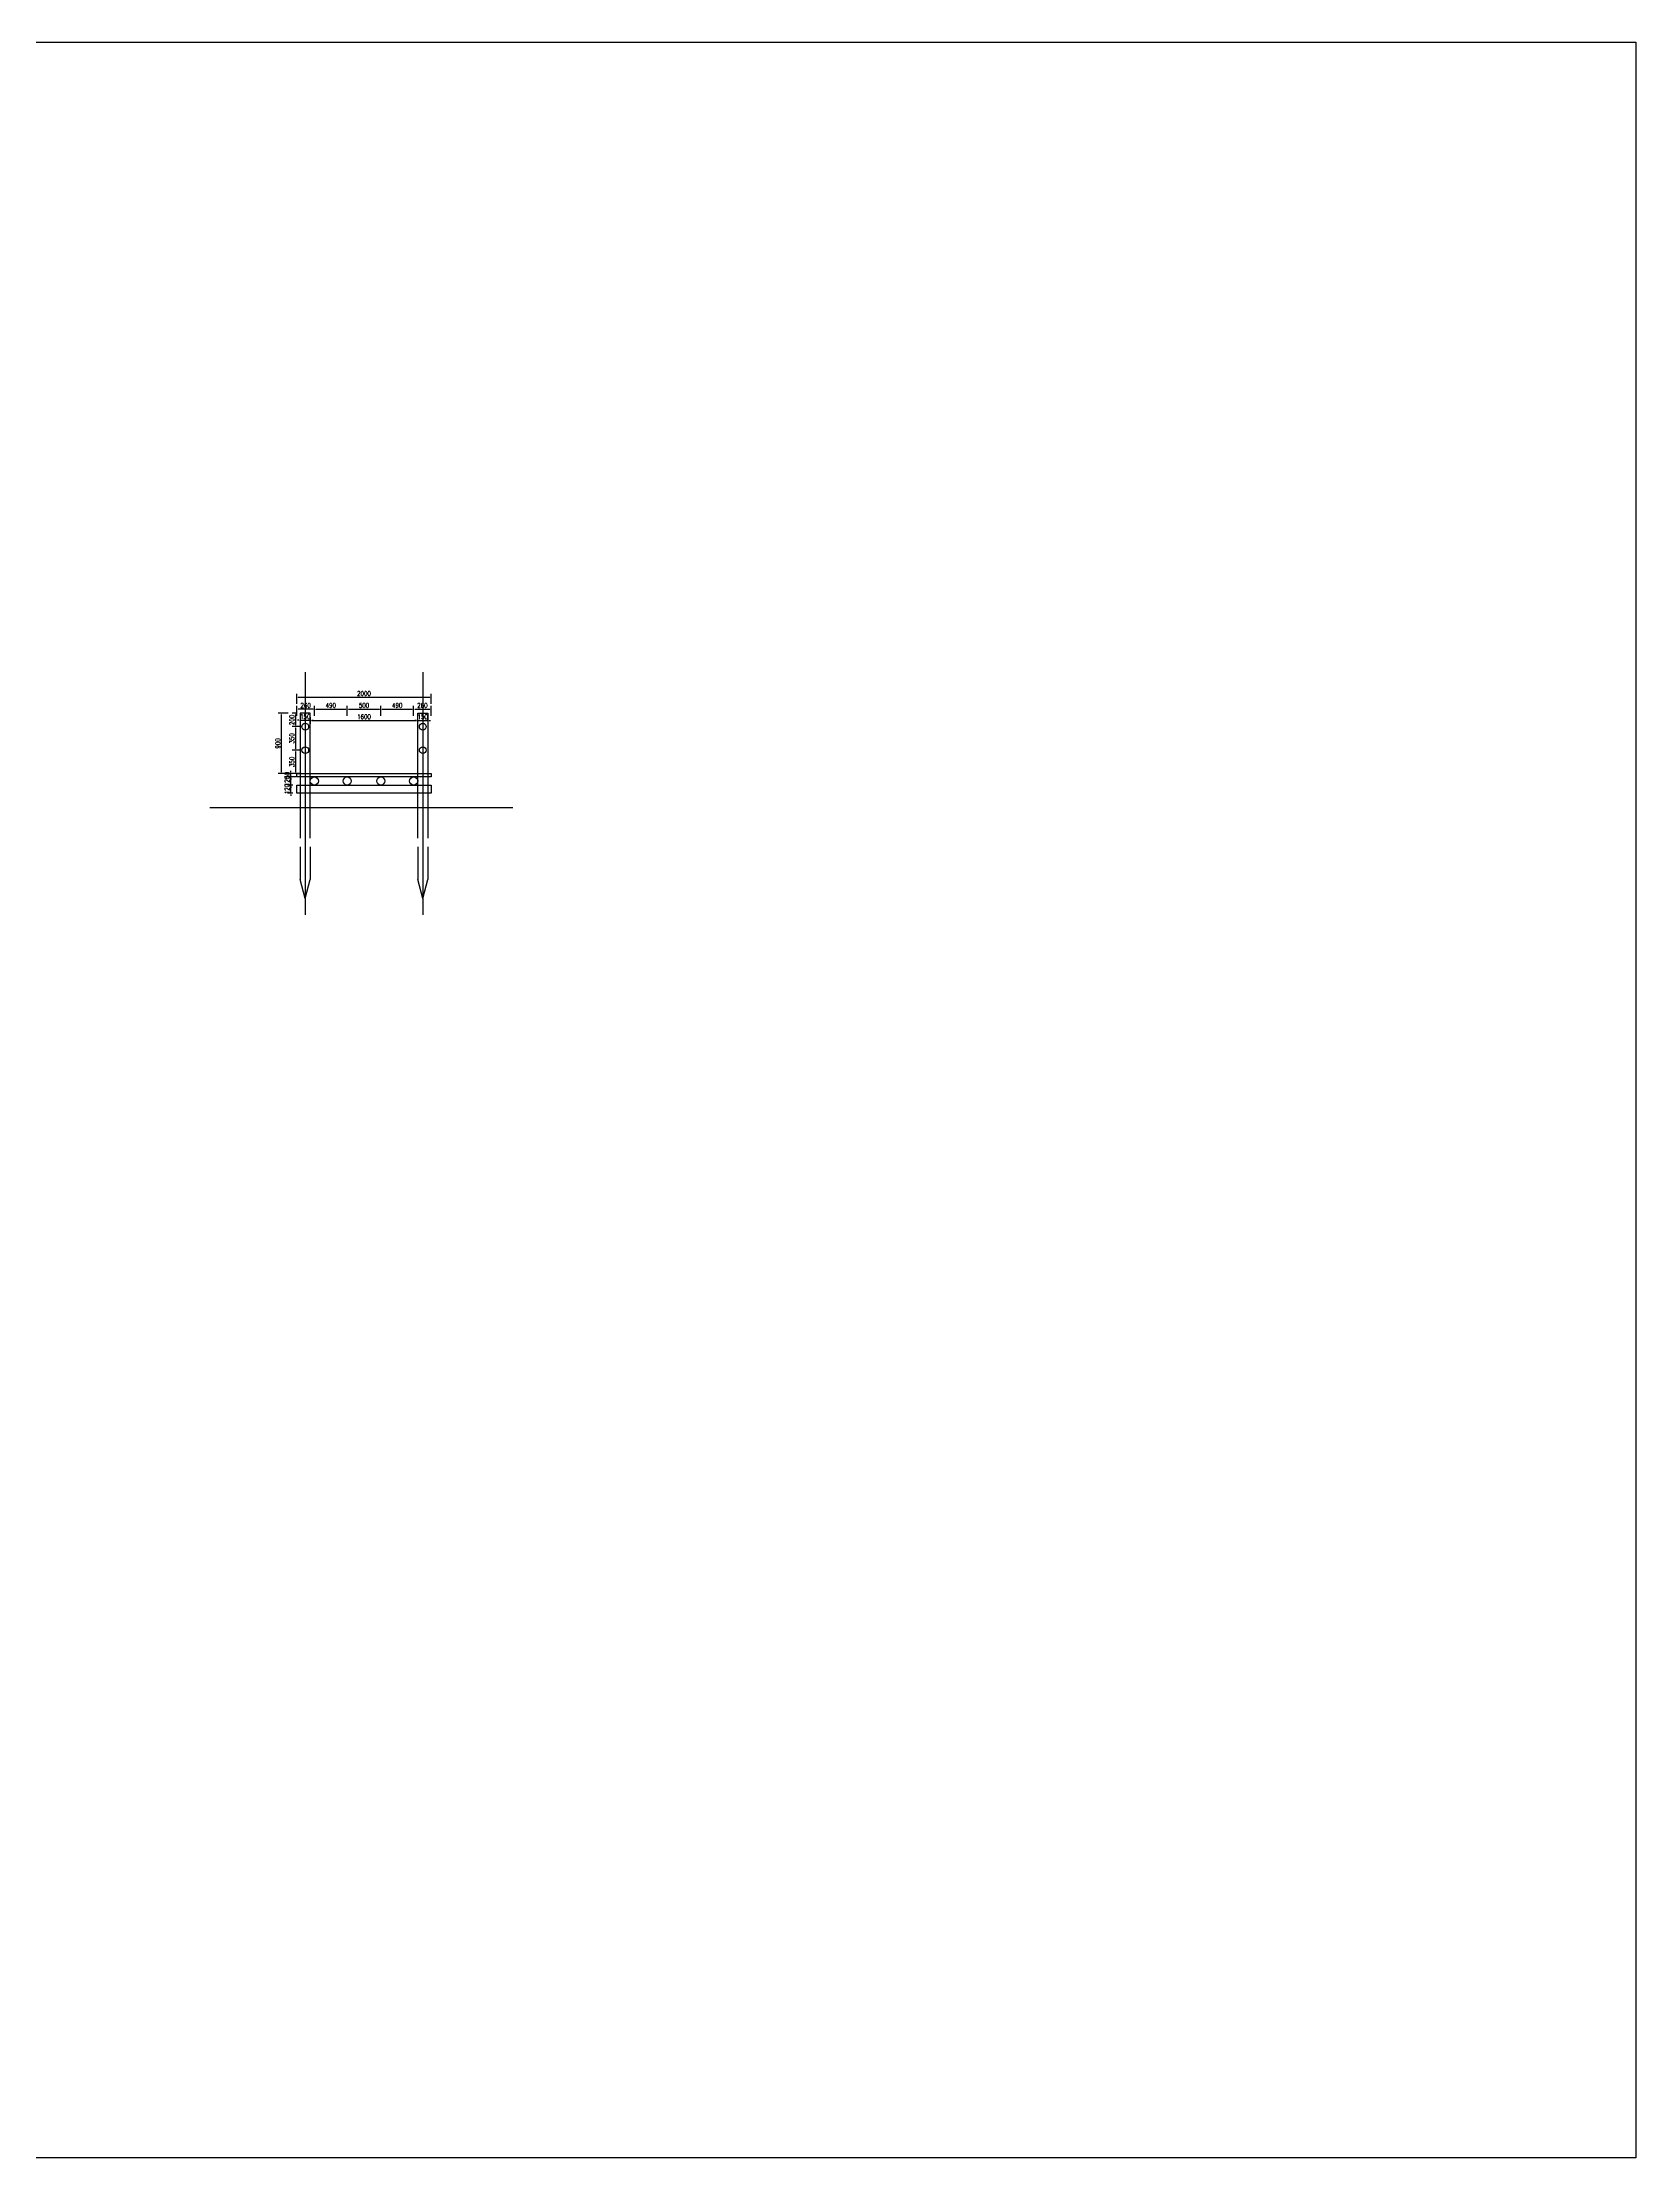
# Model space of a CAD drawing. Header units: millimetres. Extents: x -1442555 to 442606, y 1365385 to 2223627.
# Drawn here: x 386043 to 409792, y 1426251 to 1457778 of the extents above; entities that cross this region are included whole.
import ezdxf

# ---------------------------------------------------------------- set-up
doc = ezdxf.new("R2010")
doc.units = ezdxf.units.MM
doc.header["$LTSCALE"] = 10
doc.layers.get('0').update_dxf_attribs({"linetype": 'CONTINUOUS'})
doc.layers.get('DEFPOINTS').update_dxf_attribs({"linetype": 'CONTINUOUS'})
for name, color, linetype in [('dims', 8, 'CONTINUOUS'), ('W-游步道中线', 153, 'CONTINUOUS'), ('设计木栈道', 1, 'CONTINUOUS')]:
    doc.layers.add(name, color=color, linetype=linetype)
doc.layers.add('碳化木', color=7, linetype='CONTINUOUS', true_color=0xc0b9a0)
doc.styles.add('STANDARD_T3', font='simplex.shx', dxfattribs={"width": 0.7, "bigfont": 'gbcbig.shx'})
doc.dimstyles.new('W&&20', dxfattribs={"dimtxt": 70, "dimasz": 20, "dimexe": 50, "dimexo": 60, "dimgap": 20, "dimtad": 1, "dimdec": 0, "dimzin": 0, "dimdsep": 46, "dimtxsty": 'STANDARD_T3', "dimcen": 0.09, "dimclrd": 1, "dimclre": 1, "dimclrt": 7, "dimazin": 2, "dimtfac": 1, "dimtdec": 0, "dimtix": 1, "dimtmove": 2, "dimatfit": 3, "dimfxl": 100, "dimtolj": 1, "dimtzin": 0, "dimarcsym": 0})

# ---------------------------------------------------------------- blocks, each defined once
blk = doc.blocks.new('*D509')
at = {"color": 1, "lineweight": -2, "transparency": 16777216}
for p, q in [((389778, 1446709), (389697, 1446709)), ((389778, 1446589), (389697, 1446589)), ((389747, 1446729), (389747, 1446749)), ((389747, 1446589), (389747, 1446709)), ((389747, 1446569), (389747, 1446549))]:
    blk.add_line(p, q, dxfattribs=at)
at = {"color": 1, "transparency": 16777216}
for points in [[(389744, 1446729), (389751, 1446729), (389747, 1446709)], [(389744, 1446569), (389751, 1446569), (389747, 1446589)]]:
    blk.add_solid(points, dxfattribs=at)
at = {"layer": 'DEFPOINTS', "color": 0, "transparency": 16777216}
for p in [(389747, 1446709), (389838, 1446709), (389838, 1446589)]:
    blk.add_point(p, dxfattribs=at)
at = {"color": 7, "transparency": 16777216, "insert": (389692, 1446649), "char_height": 70, "attachment_point": 5, "rotation": 90, "style": 'STANDARD_T3'}
blk.add_mtext('\\A1;120', dxfattribs=at)
blk = doc.blocks.new('*D510')
at = {"color": 1, "lineweight": -2, "transparency": 16777216}
for p, q in [((389828, 1446829), (389697, 1446829)), ((389747, 1446849), (389747, 1446869)), ((389747, 1446709), (389747, 1446829)), ((389778, 1446709), (389697, 1446709)), ((389747, 1446689), (389747, 1446669))]:
    blk.add_line(p, q, dxfattribs=at)
at = {"color": 1, "transparency": 16777216}
for points in [[(389744, 1446849), (389751, 1446849), (389747, 1446829)], [(389744, 1446689), (389751, 1446689), (389747, 1446709)]]:
    blk.add_solid(points, dxfattribs=at)
at = {"layer": 'DEFPOINTS', "color": 0, "transparency": 16777216}
for p in [(389747, 1446829), (389888, 1446829), (389838, 1446709)]:
    blk.add_point(p, dxfattribs=at)
at = {"color": 7, "transparency": 16777216, "insert": (389692, 1446769), "char_height": 70, "attachment_point": 5, "rotation": 90, "style": 'STANDARD_T3'}
blk.add_mtext('\\A1;120', dxfattribs=at)
blk = doc.blocks.new('*D511')
at = {"color": 1, "lineweight": -2, "transparency": 16777216}
for p, q in [((389828, 1446879), (389697, 1446879)), ((389828, 1446829), (389697, 1446829)), ((389747, 1446899), (389747, 1446919)), ((389747, 1446829), (389747, 1446879)), ((389747, 1446809), (389747, 1446789))]:
    blk.add_line(p, q, dxfattribs=at)
at = {"color": 1, "transparency": 16777216}
for points in [[(389744, 1446899), (389751, 1446899), (389747, 1446879)], [(389744, 1446809), (389751, 1446809), (389747, 1446829)]]:
    blk.add_solid(points, dxfattribs=at)
at = {"layer": 'DEFPOINTS', "color": 0, "transparency": 16777216}
for p in [(389747, 1446879), (389888, 1446879), (389888, 1446829)]:
    blk.add_point(p, dxfattribs=at)
at = {"color": 7, "transparency": 16777216, "insert": (389692, 1446854), "char_height": 70, "attachment_point": 5, "rotation": 90, "style": 'STANDARD_T3'}
blk.add_mtext('\\A1;50', dxfattribs=at)
blk = doc.blocks.new('*D512')
at = {"color": 1, "lineweight": -2, "transparency": 16777216}
for p, q in [((389709, 1447779), (389559, 1447779)), ((389609, 1446899), (389609, 1447759)), ((389709, 1446879), (389559, 1446879))]:
    blk.add_line(p, q, dxfattribs=at)
at = {"color": 1, "transparency": 16777216}
for points in [[(389605, 1447759), (389612, 1447759), (389609, 1447779)], [(389605, 1446899), (389612, 1446899), (389609, 1446879)]]:
    blk.add_solid(points, dxfattribs=at)
at = {"layer": 'DEFPOINTS', "color": 0, "transparency": 16777216}
for p in [(389609, 1447779), (389913, 1447779), (389888, 1446879)]:
    blk.add_point(p, dxfattribs=at)
at = {"color": 7, "transparency": 16777216, "insert": (389554, 1447329), "char_height": 70, "attachment_point": 5, "rotation": 90, "style": 'STANDARD_T3'}
blk.add_mtext('\\A1;900', dxfattribs=at)
blk = doc.blocks.new('*D514')
at = {"color": 1, "lineweight": -2, "transparency": 16777216}
for p, q in [((389888, 1447719), (389888, 1447624)), ((390038, 1447719), (390038, 1447624)), ((389868, 1447674), (389848, 1447674)), ((389888, 1447674), (390038, 1447674)), ((390058, 1447674), (390078, 1447674))]:
    blk.add_line(p, q, dxfattribs=at)
at = {"color": 1, "transparency": 16777216}
for points in [[(389868, 1447677), (389868, 1447671), (389888, 1447674)], [(390058, 1447677), (390058, 1447671), (390038, 1447674)]]:
    blk.add_solid(points, dxfattribs=at)
at = {"layer": 'DEFPOINTS', "color": 0, "transparency": 16777216}
for p in [(389888, 1447779), (390038, 1447779), (390038, 1447674)]:
    blk.add_point(p, dxfattribs=at)
at = {"color": 7, "transparency": 16777216, "insert": (389963, 1447729), "char_height": 70, "attachment_point": 5, "style": 'STANDARD_T3'}
blk.add_mtext('\\A1;150', dxfattribs=at)
blk = doc.blocks.new('*D515')
at = {"color": 1, "lineweight": -2, "transparency": 16777216}
for p, q in [((390098, 1447741), (390098, 1447891)), ((390118, 1447841), (390568, 1447841)), ((390588, 1447741), (390588, 1447891))]:
    blk.add_line(p, q, dxfattribs=at)
at = {"color": 1, "transparency": 16777216}
for points in [[(390118, 1447844), (390118, 1447838), (390098, 1447841)], [(390568, 1447844), (390568, 1447838), (390588, 1447841)]]:
    blk.add_solid(points, dxfattribs=at)
at = {"layer": 'DEFPOINTS', "color": 0, "transparency": 16777216}
for p in [(390588, 1447841), (390098, 1446769), (390588, 1446769)]:
    blk.add_point(p, dxfattribs=at)
at = {"color": 7, "transparency": 16777216, "insert": (390343, 1447896), "char_height": 70, "attachment_point": 5, "style": 'STANDARD_T3'}
blk.add_mtext('\\A1;490', dxfattribs=at)
blk = doc.blocks.new('*D503')
at = {"color": 1, "lineweight": -2, "transparency": 16777216}
for p, q in [((389838, 1447918), (389838, 1448068)), ((391838, 1447918), (391838, 1448068)), ((389858, 1448018), (391818, 1448018))]:
    blk.add_line(p, q, dxfattribs=at)
at = {"color": 1, "transparency": 16777216}
for points in [[(389858, 1448022), (389858, 1448015), (389838, 1448018)], [(391818, 1448022), (391818, 1448015), (391838, 1448018)]]:
    blk.add_solid(points, dxfattribs=at)
at = {"layer": 'DEFPOINTS', "color": 0, "transparency": 16777216}
for p in [(391838, 1448018), (389838, 1446854), (391838, 1446854)]:
    blk.add_point(p, dxfattribs=at)
at = {"color": 7, "transparency": 16777216, "insert": (390838, 1448073), "char_height": 70, "attachment_point": 5, "style": 'STANDARD_T3'}
blk.add_mtext('\\A1;2000', dxfattribs=at)
blk = doc.blocks.new('*D519')
at = {"color": 1, "lineweight": -2, "transparency": 16777216}
for p, q in [((389838, 1447741), (389838, 1447891)), ((390078, 1447841), (389858, 1447841)), ((390098, 1447741), (390098, 1447891))]:
    blk.add_line(p, q, dxfattribs=at)
at = {"color": 1, "transparency": 16777216}
for points in [[(389858, 1447844), (389858, 1447838), (389838, 1447841)], [(390078, 1447844), (390078, 1447838), (390098, 1447841)]]:
    blk.add_solid(points, dxfattribs=at)
at = {"layer": 'DEFPOINTS', "color": 0, "transparency": 16777216}
for p in [(389838, 1447841), (390098, 1446769), (389838, 1446709)]:
    blk.add_point(p, dxfattribs=at)
at = {"color": 7, "transparency": 16777216, "insert": (389968, 1447896), "char_height": 70, "attachment_point": 5, "style": 'STANDARD_T3'}
blk.add_mtext('\\A1;260', dxfattribs=at)
blk = doc.blocks.new('*D520')
at = {"color": 1, "lineweight": -2, "transparency": 16777216}
for p, q in [((390588, 1447741), (390588, 1447891)), ((390608, 1447841), (391068, 1447841)), ((391088, 1447741), (391088, 1447891))]:
    blk.add_line(p, q, dxfattribs=at)
at = {"color": 1, "transparency": 16777216}
for points in [[(390608, 1447844), (390608, 1447838), (390588, 1447841)], [(391068, 1447844), (391068, 1447838), (391088, 1447841)]]:
    blk.add_solid(points, dxfattribs=at)
at = {"layer": 'DEFPOINTS', "color": 0, "transparency": 16777216}
for p in [(391088, 1447841), (390588, 1446769), (391088, 1446769)]:
    blk.add_point(p, dxfattribs=at)
at = {"color": 7, "transparency": 16777216, "insert": (390838, 1447896), "char_height": 70, "attachment_point": 5, "style": 'STANDARD_T3'}
blk.add_mtext('\\A1;500', dxfattribs=at)
blk = doc.blocks.new('*D521')
at = {"color": 1, "lineweight": -2, "transparency": 16777216}
for p, q in [((391088, 1447741), (391088, 1447891)), ((391108, 1447841), (391558, 1447841)), ((391578, 1447741), (391578, 1447891))]:
    blk.add_line(p, q, dxfattribs=at)
at = {"color": 1, "transparency": 16777216}
for points in [[(391108, 1447844), (391108, 1447838), (391088, 1447841)], [(391558, 1447844), (391558, 1447838), (391578, 1447841)]]:
    blk.add_solid(points, dxfattribs=at)
at = {"layer": 'DEFPOINTS', "color": 0, "transparency": 16777216}
for p in [(391578, 1447841), (391088, 1446769), (391578, 1446769)]:
    blk.add_point(p, dxfattribs=at)
at = {"color": 7, "transparency": 16777216, "insert": (391333, 1447896), "char_height": 70, "attachment_point": 5, "style": 'STANDARD_T3'}
blk.add_mtext('\\A1;490', dxfattribs=at)
blk = doc.blocks.new('*D522')
at = {"color": 1, "lineweight": -2, "transparency": 16777216}
for p, q in [((391578, 1447741), (391578, 1447891)), ((391598, 1447841), (391818, 1447841)), ((391838, 1447741), (391838, 1447891))]:
    blk.add_line(p, q, dxfattribs=at)
at = {"color": 1, "transparency": 16777216}
for points in [[(391598, 1447844), (391598, 1447838), (391578, 1447841)], [(391818, 1447844), (391818, 1447838), (391838, 1447841)]]:
    blk.add_solid(points, dxfattribs=at)
at = {"layer": 'DEFPOINTS', "color": 0, "transparency": 16777216}
for p in [(391838, 1447841), (391578, 1446769), (391838, 1446854)]:
    blk.add_point(p, dxfattribs=at)
at = {"color": 7, "transparency": 16777216, "insert": (391708, 1447896), "char_height": 70, "attachment_point": 5, "style": 'STANDARD_T3'}
blk.add_mtext('\\A1;260', dxfattribs=at)
blk = doc.blocks.new('*D523')
at = {"color": 1, "lineweight": -2, "transparency": 16777216}
for p, q in [((390038, 1447719), (390038, 1447622)), ((391638, 1447672), (391638, 1447722)), ((390058, 1447672), (391618, 1447672))]:
    blk.add_line(p, q, dxfattribs=at)
at = {"color": 1, "transparency": 16777216}
for points in [[(390058, 1447676), (390058, 1447669), (390038, 1447672)], [(391618, 1447676), (391618, 1447669), (391638, 1447672)]]:
    blk.add_solid(points, dxfattribs=at)
at = {"layer": 'DEFPOINTS', "color": 0, "transparency": 16777216}
for p in [(390038, 1447779), (391638, 1447672), (391638, 1447672)]:
    blk.add_point(p, dxfattribs=at)
at = {"color": 7, "transparency": 16777216, "insert": (390838, 1447727), "char_height": 70, "attachment_point": 5, "style": 'STANDARD_T3'}
blk.add_mtext('\\A1;1600', dxfattribs=at)
blk = doc.blocks.new('*D524')
at = {"color": 1, "lineweight": -2, "transparency": 16777216}
for p, q in [((391638, 1447672), (391638, 1447722)), ((391788, 1447672), (391788, 1447722)), ((391618, 1447672), (391598, 1447672)), ((391638, 1447672), (391788, 1447672)), ((391808, 1447672), (391828, 1447672))]:
    blk.add_line(p, q, dxfattribs=at)
at = {"color": 1, "transparency": 16777216}
for points in [[(391618, 1447675), (391618, 1447669), (391638, 1447672)], [(391808, 1447675), (391808, 1447669), (391788, 1447672)]]:
    blk.add_solid(points, dxfattribs=at)
at = {"layer": 'DEFPOINTS', "color": 0, "transparency": 16777216}
for p in [(391638, 1447672), (391788, 1447672), (391788, 1447672)]:
    blk.add_point(p, dxfattribs=at)
at = {"color": 7, "transparency": 16777216, "insert": (391713, 1447727), "char_height": 70, "attachment_point": 5, "style": 'STANDARD_T3'}
blk.add_mtext('\\A1;150', dxfattribs=at)
blk = doc.blocks.new('*D525')
at = {"color": 1, "lineweight": -2, "transparency": 16777216}
for p, q in [((389828, 1447779), (389768, 1447779)), ((389818, 1447759), (389818, 1447599)), ((389903, 1447579), (389768, 1447579))]:
    blk.add_line(p, q, dxfattribs=at)
at = {"color": 1, "transparency": 16777216}
for points in [[(389814, 1447759), (389821, 1447759), (389818, 1447779)], [(389814, 1447599), (389821, 1447599), (389818, 1447579)]]:
    blk.add_solid(points, dxfattribs=at)
at = {"layer": 'DEFPOINTS', "color": 0, "transparency": 16777216}
for p in [(389888, 1447779), (389818, 1447579), (389963, 1447579)]:
    blk.add_point(p, dxfattribs=at)
at = {"color": 7, "transparency": 16777216, "insert": (389763, 1447679), "char_height": 70, "attachment_point": 5, "rotation": 90, "style": 'STANDARD_T3'}
blk.add_mtext('\\A1;200', dxfattribs=at)
blk = doc.blocks.new('*D526')
at = {"color": 1, "lineweight": -2, "transparency": 16777216}
for p, q in [((389903, 1447579), (389768, 1447579)), ((389818, 1447559), (389818, 1447249)), ((389903, 1447229), (389768, 1447229))]:
    blk.add_line(p, q, dxfattribs=at)
at = {"color": 1, "transparency": 16777216}
for points in [[(389814, 1447559), (389821, 1447559), (389818, 1447579)], [(389814, 1447249), (389821, 1447249), (389818, 1447229)]]:
    blk.add_solid(points, dxfattribs=at)
at = {"layer": 'DEFPOINTS', "color": 0, "transparency": 16777216}
for p in [(389963, 1447579), (389818, 1447229), (389963, 1447229)]:
    blk.add_point(p, dxfattribs=at)
at = {"color": 7, "transparency": 16777216, "insert": (389763, 1447404), "char_height": 70, "attachment_point": 5, "rotation": 90, "style": 'STANDARD_T3'}
blk.add_mtext('\\A1;350', dxfattribs=at)
blk = doc.blocks.new('*D527')
at = {"color": 1, "lineweight": -2, "transparency": 16777216}
for p, q in [((389903, 1447229), (389768, 1447229)), ((389818, 1447209), (389818, 1446899)), ((389903, 1446879), (389768, 1446879))]:
    blk.add_line(p, q, dxfattribs=at)
at = {"color": 1, "transparency": 16777216}
for points in [[(389814, 1447209), (389821, 1447209), (389818, 1447229)], [(389814, 1446899), (389821, 1446899), (389818, 1446879)]]:
    blk.add_solid(points, dxfattribs=at)
at = {"layer": 'DEFPOINTS', "color": 0, "transparency": 16777216}
for p in [(389963, 1447229), (389818, 1446879), (389963, 1446879)]:
    blk.add_point(p, dxfattribs=at)
at = {"color": 7, "transparency": 16777216, "insert": (389763, 1447054), "char_height": 70, "attachment_point": 5, "rotation": 90, "style": 'STANDARD_T3'}
blk.add_mtext('\\A1;350', dxfattribs=at)

msp = doc.modelspace()

# ---------------------------------------------------------------- linework, layer by layer
msp.add_lwpolyline([(361844.4, 1457778.1), (409791.8, 1457778.1), (409791.8, 1426251.4), (361844.4, 1426251.4)], close=True)
at = {"color": 1}
for points in [[(389963, 1448392.3), (389963, 1444772.3)], [(391713, 1448392.3), (391713, 1444772.3)]]:
    msp.add_lwpolyline(points, dxfattribs=at)
for centre in [(389963, 1447578.9), (391713, 1447578.9), (389963, 1447228.9), (391713, 1447228.9)]:
    msp.add_circle(centre, 50)
at = {"layer": 'dims'}
msp.add_lwpolyline([(388539.9, 1446374.8), (393055.7, 1446374.8)], dxfattribs=at)
at = {"layer": 'W-游步道中线'}
for p, q in [((389963, 1445017), (389888, 1445302.4)), ((389963, 1445017), (390038, 1445302.4)), ((391713, 1445017), (391638, 1445302.4)), ((391713, 1445017), (391788, 1445302.4))]:
    msp.add_line(p, q, dxfattribs=at)
for points in [[(390038, 1445917.7), (390038, 1447778.9), (389888, 1447778.9), (389888, 1445917.7)], [(391638, 1445917.7), (391638, 1447778.9), (391788, 1447778.9), (391788, 1445917.7)], [(389888, 1445788.6), (389888, 1445302.4)], [(390038, 1445788.6), (390038, 1445302.4)], [(391638, 1445788.6), (391638, 1445302.4)], [(391788, 1445788.6), (391788, 1445302.4)]]:
    msp.add_lwpolyline(points, dxfattribs=at)
at = {"layer": '碳化木'}
msp.add_lwpolyline([(389838, 1446878.9), (391838, 1446878.9), (391838, 1446828.9), (389838, 1446828.9)], close=True, dxfattribs=at)
at = {"layer": '设计木栈道', "color": 30}
msp.add_lwpolyline([(389838, 1446708.9), (391838, 1446708.9), (391838, 1446588.9), (389838, 1446588.9)], close=True, dxfattribs=at)
for centre in [(390098, 1446768.9), (390588, 1446768.9), (391088, 1446768.9), (391578, 1446768.9)]:
    msp.add_circle(centre, 60, dxfattribs=at)

# ---------------------------------------------------------------- dimensions: what is measured, and where the dimension line sits
for base, p1, p2, picture, middle in [((391838, 1448018.2), (389838, 1446853.9), (391838, 1446853.9), '*D503', (390838, 1448073.2)), ((389838, 1447841), (390098, 1446768.9), (389838, 1446708.9), '*D519', (389968, 1447896)), ((390038, 1447674.1), (389888, 1447778.9), (390038, 1447778.9), '*D514', (389963, 1447729.1)), ((391638, 1447672.4), (390038, 1447778.9), (391638, 1447672), '*D523', (390838, 1447727.4)), ((390588, 1447841), (390098, 1446768.9), (390588, 1446768.9), '*D515', (390343, 1447896)), ((391088, 1447841), (390588, 1446768.9), (391088, 1446768.9), '*D520', (390838, 1447896)), ((391578, 1447841), (391088, 1446768.9), (391578, 1446768.9), '*D521', (391333, 1447896)), ((391838, 1447841), (391578, 1446768.9), (391838, 1446853.9), '*D522', (391708, 1447896)), ((391788, 1447672), (391638, 1447672), (391788, 1447672), '*D524', (391713, 1447727))]:
    dim = msp.add_linear_dim(base=base, p1=p1, p2=p2, dimstyle='W&&20', override={"dimfxlon": 1})
    dim.commit()
    dim.dimension.update_dxf_attribs({"geometry": picture, "text_midpoint": middle})
for base, p1, p2, picture, middle in [((389608.8, 1447778.9), (389888, 1446878.9), (389913, 1447778.9), '*D512', (389553.8, 1447328.9)), ((389817.6, 1447578.9), (389888, 1447778.9), (389963, 1447578.9), '*D525', (389762.6, 1447678.9)), ((389817.6, 1447228.9), (389963, 1447578.9), (389963, 1447228.9), '*D526', (389762.6, 1447403.9)), ((389817.6, 1446878.9), (389963, 1447228.9), (389963, 1446878.9), '*D527', (389762.6, 1447053.9)), ((389747.4, 1446878.9), (389888, 1446828.9), (389888, 1446878.9), '*D511', (389692.4, 1446853.9)), ((389747.4, 1446828.9), (389838, 1446708.9), (389888, 1446828.9), '*D510', (389692.4, 1446768.9)), ((389747.4, 1446708.9), (389838, 1446588.9), (389838, 1446708.9), '*D509', (389692.4, 1446648.9))]:
    dim = msp.add_linear_dim(base=base, p1=p1, p2=p2, angle=90, dimstyle='W&&20', override={"dimfxlon": 1})
    dim.commit()
    dim.dimension.update_dxf_attribs({"geometry": picture, "text_midpoint": middle})

doc.saveas('drawing.dxf')
